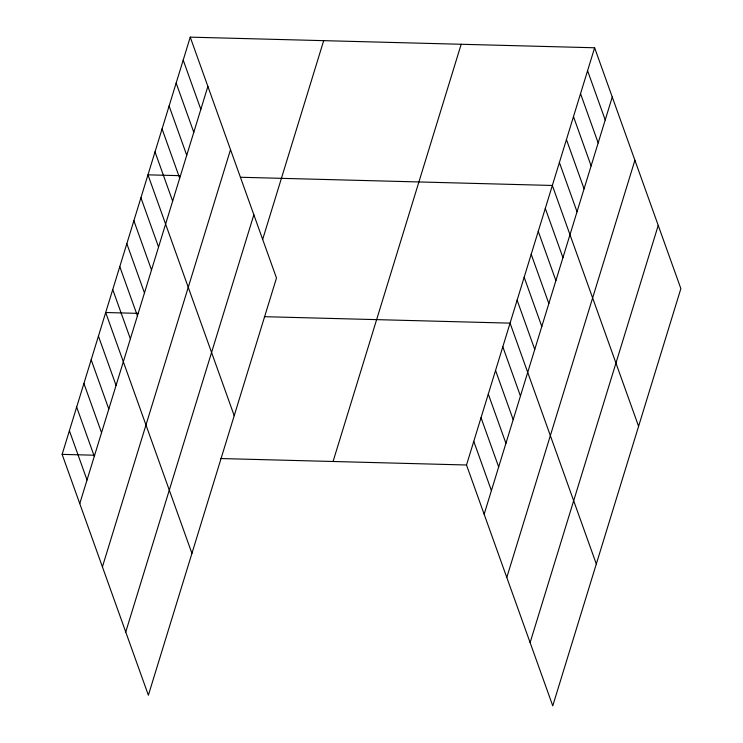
<?xml version="1.0" encoding="UTF-8"?>
<svg xmlns="http://www.w3.org/2000/svg" width="743" height="743" viewBox="0 0 743 743"><rect width="100%" height="100%" fill="white"/><g stroke="black" fill="none" stroke-linecap="round" stroke-linejoin="round"><path stroke-width="1.11" d="M190.245 37.15L276.489 278.003L148.377 695.225L62.133 454.372L190.245 37.15L594.623 47.775L680.867 288.628L552.755 705.85L466.511 464.997L594.623 47.775M79.77 503.624L207.882 86.402M102.413 566.853L230.525 149.631M125.734 631.996L253.846 214.773M262.623 239.534L323.688 40.661M333.068 461.487L461.18 44.264M484.148 514.249L612.26 97.027M506.791 577.478L634.903 160.256M530.112 642.621L658.224 225.398M180.465 175.682L147.968 174.837L234.212 415.69M240.806 177.271L552.346 185.462L638.59 426.315M138.189 313.37L105.692 312.515L191.935 553.368M264.341 316.685L510.07 323.14L596.313 563.993M62.133 454.372L94.63 455.227M220.782 458.542L466.511 464.997M587.583 70.724L605.22 119.976M580.534 93.674L598.171 142.925M573.485 116.614L591.122 165.875M566.445 139.563L584.082 188.824M559.395 162.513L577.032 211.764M545.306 208.402L562.943 257.663M538.257 231.352L555.894 280.613M531.208 254.301L548.845 303.553M524.168 277.25L541.805 326.502M517.119 300.191L534.756 349.451M502.816 346.786L520.453 396.038M495.553 370.423L513.19 419.684M488.29 394.069L505.927 443.32M481.037 417.715L498.674 466.966M473.774 441.351L491.411 490.612M183.205 60.099L200.833 109.351M176.156 83.049L193.793 132.3M169.107 105.989L186.744 155.25M162.067 128.938L179.695 178.199M155.018 151.888L172.655 201.139M140.929 197.777L158.556 247.038M133.879 220.727L151.516 269.988M126.83 243.676L144.467 292.928M119.79 266.626L137.418 315.877M112.741 289.566L130.378 338.827M98.438 336.161L116.066 385.413M91.175 359.798L108.812 409.059M83.913 383.444L101.55 432.695M76.659 407.09L94.296 456.341M69.396 430.726L87.033 479.987"/></g></svg>
